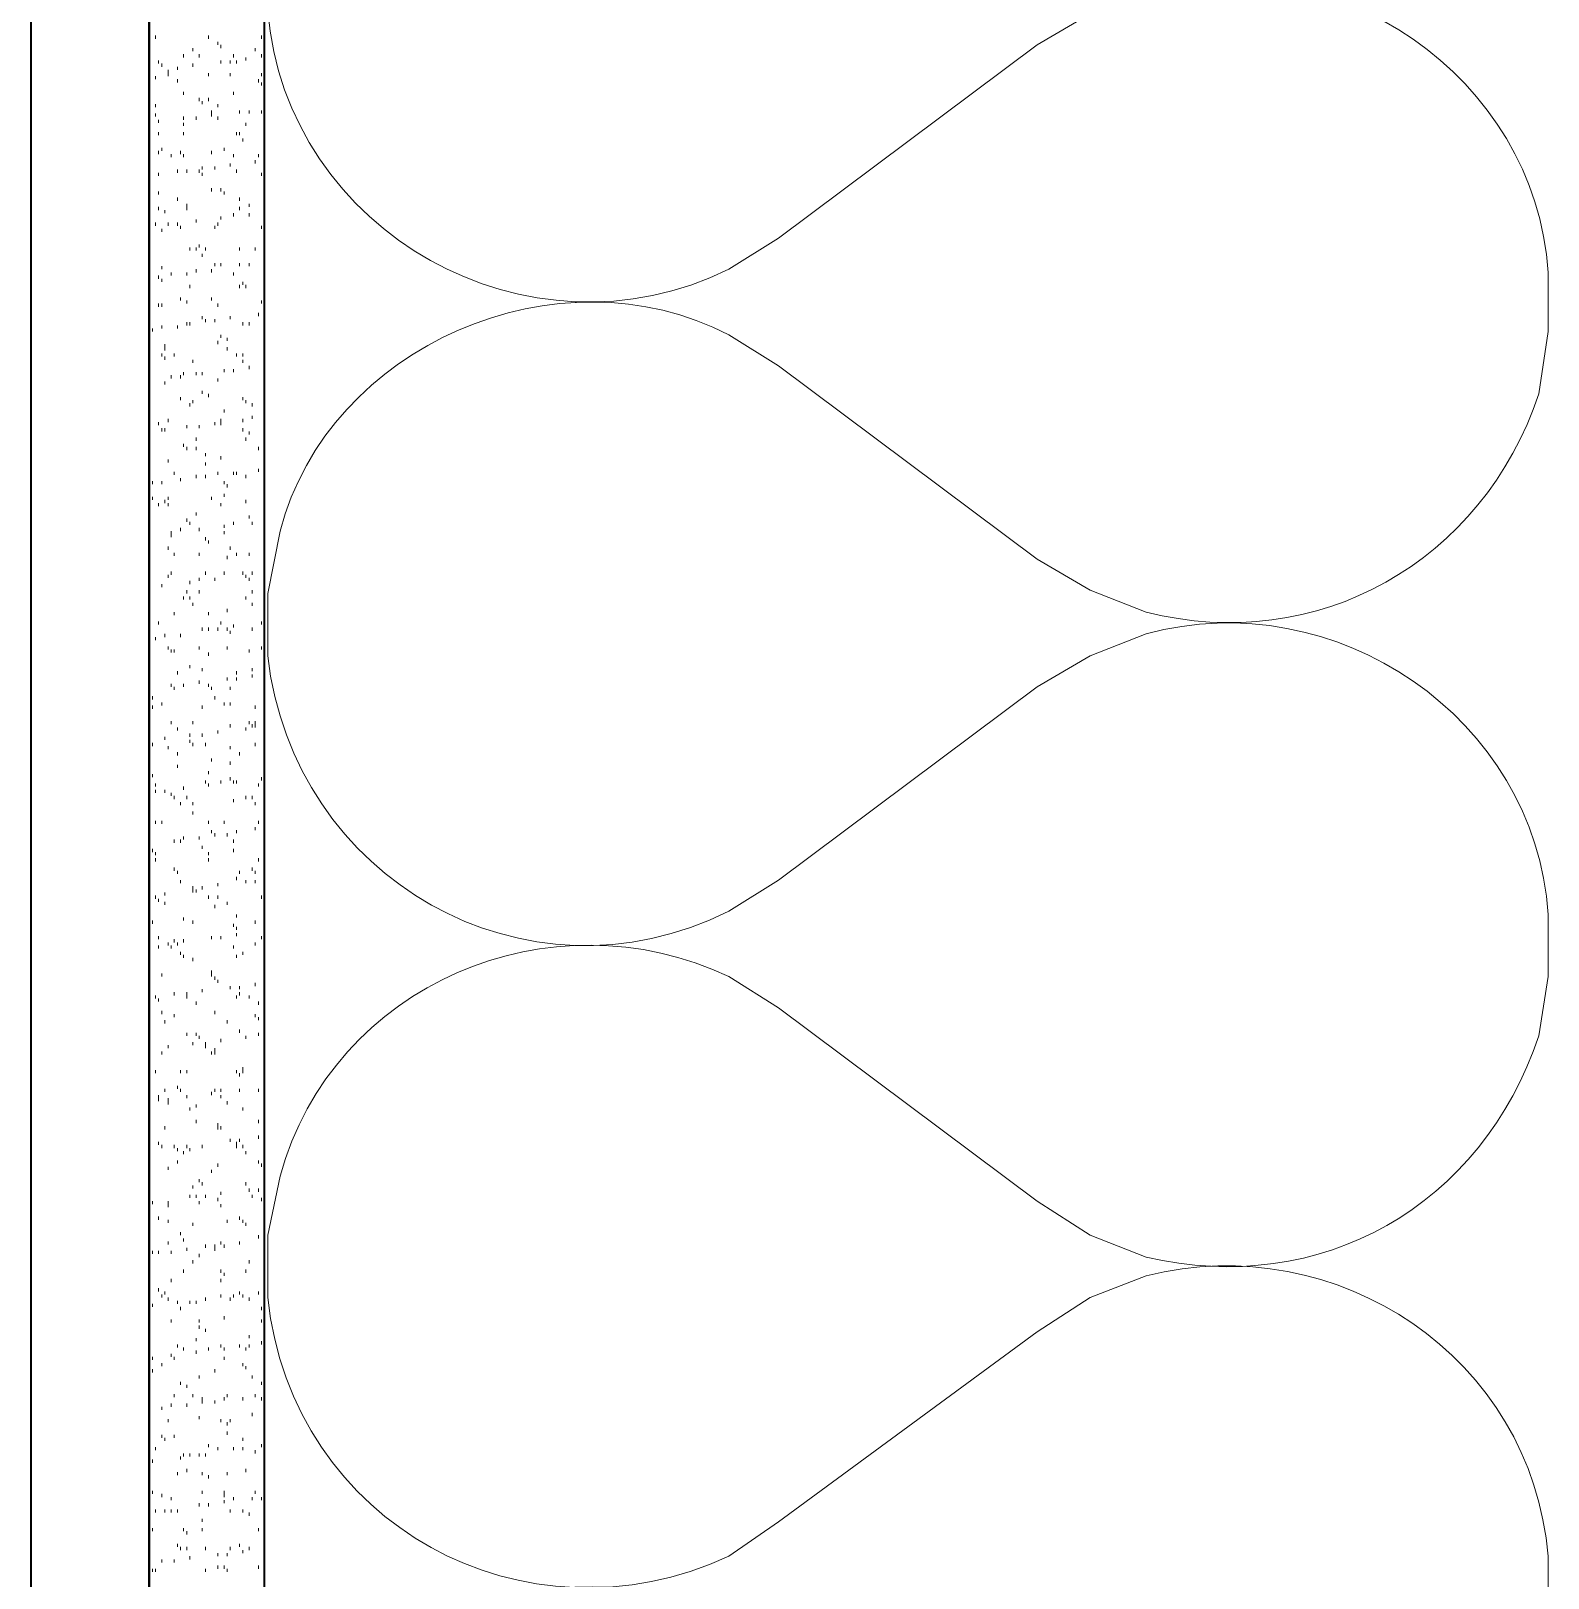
# Model space of a CAD drawing. Header units: inches. Extents: x 5 to 516, y -193 to 129.
# Drawn here: x 49.004 to 49.545, y -187.777 to -187.225 of the extents above; entities that cross this region are included whole.
import ezdxf

# ---------------------------------------------------------------- set-up
doc = ezdxf.new("R2010")
doc.units = ezdxf.units.IN
doc.header["$MEASUREMENT"] = 0
doc.layers.add('PDF7_Geometry', color=7, linetype='Continuous')

msp = doc.modelspace()

# ---------------------------------------------------------------- linework, layer by layer
at = {"layer": 'PDF7_Geometry', "lineweight": 35}
for points in [[(49.0035534, -182.0613395), (49.0035534, -190.3857844), (49.0457756, -190.3857844), (49.0457756, -182.0613395)], [(49.045775, -182.0613392), (49.045775, -190.8535621), (49.0868861, -190.8535621), (49.0868861, -182.0613392)]]:
    msp.add_lwpolyline(points, close=True, dxfattribs=at)
at = {"layer": 'PDF7_Geometry', "lineweight": 15}
for points in [[(49.4013313, -187.2113395), (49.3813313, -187.2191172), (49.3624424, -187.2302283)], [(49.0479972, -187.2280069), (49.0479972, -187.2268958)], [(49.0668861, -187.2280069), (49.0668861, -187.2268958)], [(49.0702194, -187.230229), (49.0702194, -187.229118)], [(49.085775, -187.2280069), (49.085775, -187.2268958)], [(49.0579972, -187.2346733), (49.0579972, -187.2335622)], [(49.0613306, -187.2324511), (49.0613306, -187.2313401)], [(49.0635528, -187.2346733), (49.0635528, -187.2335622)], [(49.0713306, -187.2313401), (49.0713306, -187.230229)], [(49.075775, -187.2346733), (49.075775, -187.2335622)], [(49.0802194, -187.2357844), (49.0802194, -187.2346733)], [(49.0835528, -187.2324511), (49.0835528, -187.2313401)], [(49.085775, -187.2346733), (49.085775, -187.2335622)], [(49.2524424, -187.3102286), (49.2702201, -187.2991175), (49.3624424, -187.2302286)], [(49.0491083, -187.2368954), (49.0491083, -187.2357844)], [(49.0502194, -187.2380065), (49.0502194, -187.2368954)], [(49.0524417, -187.2413402), (49.0524417, -187.2402286), (49.0524417, -187.2391176)], [(49.055775, -187.2391176), (49.055775, -187.2380065)], [(49.0613306, -187.2380065), (49.0613306, -187.2368954)], [(49.0668861, -187.2413402), (49.0668861, -187.2402286)], [(49.0713306, -187.2368954), (49.0713306, -187.2357844)], [(49.0746639, -187.2368954), (49.0746639, -187.2357844)], [(49.0746639, -187.2413402), (49.0746639, -187.2402286)], [(49.0768861, -187.2368954), (49.0768861, -187.2357844)], [(49.085775, -187.2413402), (49.085775, -187.2402286)], [(49.0479972, -187.2424513), (49.0479972, -187.2413402)], [(49.055775, -187.2435624), (49.055775, -187.2424513)], [(49.0846639, -187.2435624), (49.0846639, -187.2424513)], [(49.085775, -187.2446734), (49.085775, -187.2435624)], [(49.0479972, -187.2524509), (49.0479972, -187.2513398)], [(49.0579972, -187.2480066), (49.0579972, -187.2468956)], [(49.0635528, -187.2502288), (49.0635528, -187.2491177)], [(49.0646639, -187.2513398), (49.0646639, -187.2502288)], [(49.0668861, -187.2502288), (49.0668861, -187.2491177)], [(49.0702194, -187.2524509), (49.0702194, -187.2513398)], [(49.075775, -187.2480066), (49.075775, -187.2468956)], [(49.0479972, -187.2557847), (49.0479972, -187.2546736)], [(49.0491083, -187.2580068), (49.0491083, -187.2568957)], [(49.0579972, -187.2568957), (49.0579972, -187.2557847)], [(49.0624417, -187.2568957), (49.0624417, -187.2557847)], [(49.0679972, -187.2557847), (49.0679972, -187.2546736), (49.0679972, -187.253562)], [(49.0702194, -187.2568957), (49.0702194, -187.2557847)], [(49.0779972, -187.2546736), (49.0779972, -187.253562)], [(49.0813306, -187.2546736), (49.0813306, -187.253562)], [(49.085775, -187.2546736), (49.085775, -187.253562)], [(49.0868861, -187.253562), (49.0868861, -187.2524509)], [(49.0491083, -187.2624511), (49.0491083, -187.26134)], [(49.0579972, -187.2591179), (49.0579972, -187.2580068)], [(49.0579972, -187.2624511), (49.0579972, -187.26134)], [(49.0768861, -187.2624511), (49.0768861, -187.26134)], [(49.0779972, -187.2624511), (49.0779972, -187.26134)], [(49.0802194, -187.2591179), (49.0802194, -187.2580068)], [(49.0491083, -187.269118), (49.0491083, -187.2680064)], [(49.0502194, -187.2680064), (49.0502194, -187.2668953)], [(49.0568861, -187.269118), (49.0568861, -187.2680064)], [(49.0679972, -187.269118), (49.0679972, -187.2680064)], [(49.0724417, -187.2680064), (49.0724417, -187.2668953)], [(49.0791083, -187.2646732), (49.0791083, -187.2635621)], [(49.0868861, -187.2680064), (49.0868861, -187.2668953)], [(49.0535528, -187.2702291), (49.0535528, -187.269118)], [(49.0579972, -187.2702291), (49.0579972, -187.269118)], [(49.0646639, -187.2746734), (49.0646639, -187.2735623)], [(49.0691083, -187.2746734), (49.0691083, -187.2735623)], [(49.0746639, -187.2735623), (49.0746639, -187.2724512)], [(49.075775, -187.2702291), (49.075775, -187.269118)], [(49.0835528, -187.2724512), (49.0835528, -187.2713402)], [(49.0846639, -187.2702291), (49.0846639, -187.269118)], [(49.045775, -187.2768955), (49.045775, -187.2757844)], [(49.0491083, -187.2768955), (49.0491083, -187.2757844)], [(49.055775, -187.2757844), (49.055775, -187.2746734)], [(49.0591083, -187.2757844), (49.0591083, -187.2746734)], [(49.0635528, -187.2757844), (49.0635528, -187.2746734)], [(49.0646639, -187.2768955), (49.0646639, -187.2757844)], [(49.0768861, -187.2757844), (49.0768861, -187.2746734)], [(49.085775, -187.2768955), (49.085775, -187.2757844)], [(49.0491083, -187.2835624), (49.0491083, -187.2824514)], [(49.055775, -187.2857846), (49.055775, -187.2846735)], [(49.0679972, -187.2824514), (49.0679972, -187.2813398)], [(49.0713306, -187.2824514), (49.0713306, -187.2813398)], [(49.0724417, -187.2835624), (49.0724417, -187.2824514)], [(49.0779972, -187.2857846), (49.0779972, -187.2846735)], [(49.0868861, -187.2824514), (49.0868861, -187.2813398)], [(49.0491083, -187.2891178), (49.0491083, -187.2880067)], [(49.0513306, -187.2902289), (49.0513306, -187.2891178)], [(49.0591083, -187.2891178), (49.0591083, -187.2880067), (49.0591083, -187.2868957)], [(49.075775, -187.2913399), (49.075775, -187.2902289)], [(49.0813306, -187.2880067), (49.0813306, -187.2868957)], [(49.0813306, -187.2913399), (49.0813306, -187.2902289)], [(49.0479972, -187.2946731), (49.0479972, -187.293562)], [(49.0502194, -187.2968958), (49.0502194, -187.2957842)], [(49.0524417, -187.2946731), (49.0524417, -187.293562)], [(49.055775, -187.2946731), (49.055775, -187.293562)], [(49.0568861, -187.2957842), (49.0568861, -187.2946731)], [(49.0624417, -187.293562), (49.0624417, -187.292451)], [(49.0691083, -187.2957842), (49.0691083, -187.2946731)], [(49.0702194, -187.2946731), (49.0702194, -187.293562)], [(49.0713306, -187.292451), (49.0713306, -187.2913399)], [(49.085775, -187.2957842), (49.085775, -187.2946731)], [(49.0868861, -187.2968958), (49.0868861, -187.2957842)], [(49.0635528, -187.3024511), (49.0635528, -187.3013401)], [(49.0602194, -187.3035622), (49.0602194, -187.3024511)], [(49.0624417, -187.3035622), (49.0624417, -187.3024511)], [(49.0646639, -187.3057843), (49.0646639, -187.3046733)], [(49.065775, -187.3035622), (49.065775, -187.3024511)], [(49.0779972, -187.3035622), (49.0779972, -187.3024511)], [(49.0835528, -187.3035622), (49.0835528, -187.3024511)], [(49.0868861, -187.3057843), (49.0868861, -187.3046733)], [(49.0491083, -187.3135624), (49.0491083, -187.3124513)], [(49.0502194, -187.3102292), (49.0502194, -187.3091175)], [(49.0535528, -187.3124513), (49.0535528, -187.3113402)], [(49.0591083, -187.3124513), (49.0591083, -187.3113402)], [(49.0624417, -187.3113402), (49.0624417, -187.3102292)], [(49.0679972, -187.3113402), (49.0679972, -187.3102292)], [(49.0691083, -187.3091175), (49.0691083, -187.3080065)], [(49.0713306, -187.3091175), (49.0713306, -187.3080065)], [(49.075775, -187.3124513), (49.075775, -187.3113402)], [(49.0779972, -187.3091175), (49.0779972, -187.3080065)], [(49.0813306, -187.3091175), (49.0813306, -187.3080065)], [(49.5413313, -187.3546728), (49.5446646, -187.3324506), (49.5446646, -187.3113395)], [(49.0502194, -187.3146734), (49.0502194, -187.3135624)], [(49.0602194, -187.3168956), (49.0602194, -187.3157845)], [(49.0779972, -187.3168956), (49.0779972, -187.3157845)], [(49.0791083, -187.3157845), (49.0791083, -187.3146734)], [(49.0802194, -187.3168956), (49.0802194, -187.3157845)], [(49.0491083, -187.323562), (49.0491083, -187.3224509)], [(49.0502194, -187.323562), (49.0502194, -187.3224509)], [(49.0568861, -187.3213398), (49.0568861, -187.3202288)], [(49.0591083, -187.3224509), (49.0591083, -187.3213398)], [(49.0679972, -187.3213398), (49.0679972, -187.3202288)], [(49.085775, -187.3224509), (49.085775, -187.3213398)], [(49.0591083, -187.3302289), (49.0591083, -187.3291179)], [(49.0602194, -187.3302289), (49.0602194, -187.3291179)], [(49.0646639, -187.3280068), (49.0646639, -187.3268957)], [(49.065775, -187.3291179), (49.065775, -187.3280068)], [(49.0691083, -187.3291179), (49.0691083, -187.3280068)], [(49.0746639, -187.3280068), (49.0746639, -187.3268957)], [(49.0791083, -187.3302289), (49.0791083, -187.3291179)], [(49.0813306, -187.3302289), (49.0813306, -187.3291179)], [(49.0846639, -187.3268957), (49.0846639, -187.3257847)], [(49.0468861, -187.332451), (49.0468861, -187.33134)], [(49.0502194, -187.33134), (49.0502194, -187.3302289)], [(49.055775, -187.33134), (49.055775, -187.3302289)], [(49.0713306, -187.3346732), (49.0713306, -187.3335621)], [(49.0735528, -187.3357842), (49.0735528, -187.3346732)], [(49.2524424, -187.3335617), (49.2702201, -187.3446728), (49.3624424, -187.4135617), (49.3813313, -187.4246728), (49.4013313, -187.4324506)], [(49.0502194, -187.3413401), (49.0502194, -187.3402291)], [(49.0513306, -187.339118), (49.0513306, -187.338007), (49.0513306, -187.3368953)], [(49.0546639, -187.3413401), (49.0546639, -187.3402291)], [(49.0702194, -187.3368953), (49.0702194, -187.3357842)], [(49.0735528, -187.339118), (49.0735528, -187.338007)], [(49.0768861, -187.3413401), (49.0768861, -187.3402291)], [(49.0791083, -187.3413401), (49.0791083, -187.3402291)], [(49.0513306, -187.3424512), (49.0513306, -187.3413401)], [(49.0613306, -187.3435623), (49.0613306, -187.3424512)], [(49.0724417, -187.3468955), (49.0724417, -187.3457844)], [(49.075775, -187.3468955), (49.075775, -187.3457844)], [(49.0791083, -187.3435623), (49.0791083, -187.3424512)], [(49.0813306, -187.3457844), (49.0813306, -187.3446733)], [(49.0513306, -187.3513397), (49.0513306, -187.3502287)], [(49.0535528, -187.3491176), (49.0535528, -187.3480065)], [(49.0568861, -187.3491176), (49.0568861, -187.3480065)], [(49.0579972, -187.3480065), (49.0579972, -187.3468955)], [(49.0624417, -187.3480065), (49.0624417, -187.3468955)], [(49.0646639, -187.3480065), (49.0646639, -187.3468955)], [(49.0702194, -187.3502287), (49.0702194, -187.3491176)], [(49.0568861, -187.3568956), (49.0568861, -187.3557846)], [(49.0613306, -187.3580067), (49.0613306, -187.3568956)], [(49.0646639, -187.3546735), (49.0646639, -187.3535624)], [(49.0668861, -187.3557846), (49.0668861, -187.3546735)], [(49.0791083, -187.3568956), (49.0791083, -187.3557846)], [(49.0802194, -187.3580067), (49.0802194, -187.3568956)], [(49.0602194, -187.3591178), (49.0602194, -187.3580067)], [(49.0724417, -187.3613399), (49.0724417, -187.3602288)], [(49.0824417, -187.3591178), (49.0824417, -187.3580067)], [(49.0491083, -187.3657847), (49.0491083, -187.3646731)], [(49.0502194, -187.3680069), (49.0502194, -187.3668958)], [(49.0513306, -187.3680069), (49.0513306, -187.3668958)], [(49.0524417, -187.3646731), (49.0524417, -187.363562)], [(49.0591083, -187.3668958), (49.0591083, -187.3657847)], [(49.0635528, -187.3668958), (49.0635528, -187.3657847)], [(49.0691083, -187.3657847), (49.0691083, -187.3646731)], [(49.0713306, -187.3657847), (49.0713306, -187.3646731), (49.0713306, -187.363562)], [(49.0791083, -187.3646731), (49.0791083, -187.363562)], [(49.0791083, -187.3680069), (49.0791083, -187.3668958)], [(49.0824417, -187.363562), (49.0824417, -187.362451)], [(49.0579972, -187.3735622), (49.0579972, -187.3724511)], [(49.0624417, -187.37134), (49.0624417, -187.370229)], [(49.0802194, -187.37134), (49.0802194, -187.370229)], [(49.0813306, -187.3691179), (49.0813306, -187.3680069)], [(49.0524417, -187.3791175), (49.0524417, -187.3780065)], [(49.0591083, -187.3746733), (49.0591083, -187.3735622)], [(49.0624417, -187.3746733), (49.0624417, -187.3735622)], [(49.065775, -187.3768954), (49.065775, -187.3757843)], [(49.0713306, -187.3780065), (49.0713306, -187.3768954)], [(49.0846639, -187.3746733), (49.0846639, -187.3735622)], [(49.0868861, -187.3746733), (49.0868861, -187.3735622)], [(49.0546639, -187.3835623), (49.0546639, -187.3824513)], [(49.0624417, -187.3846734), (49.0624417, -187.3835623)], [(49.065775, -187.3802291), (49.065775, -187.3791175)], [(49.065775, -187.3846734), (49.065775, -187.3835623)], [(49.0702194, -187.3835623), (49.0702194, -187.3824513)], [(49.075775, -187.3835623), (49.075775, -187.3824513)], [(49.0768861, -187.3835623), (49.0768861, -187.3824513)], [(49.0802194, -187.3846734), (49.0802194, -187.3835623)], [(49.0846639, -187.3824513), (49.0846639, -187.3813402)], [(49.0468861, -187.3868955), (49.0468861, -187.3857845)], [(49.0502194, -187.3868955), (49.0502194, -187.3857845)], [(49.0568861, -187.3857845), (49.0568861, -187.3846734)], [(49.0724417, -187.3868955), (49.0724417, -187.3857845)], [(49.0735528, -187.3880066), (49.0735528, -187.3868955)], [(49.0468861, -187.3924509), (49.0468861, -187.3913398)], [(49.0491083, -187.3946736), (49.0491083, -187.3935625)], [(49.0513306, -187.3935625), (49.0513306, -187.3924509)], [(49.0524417, -187.3924509), (49.0524417, -187.3913398)], [(49.0524417, -187.3946736), (49.0524417, -187.3935625)], [(49.0679972, -187.3924509), (49.0679972, -187.3913398)], [(49.0713306, -187.3946736), (49.0713306, -187.3935625)], [(49.0724417, -187.3913398), (49.0724417, -187.3902287)], [(49.0802194, -187.3935625), (49.0802194, -187.3924509)], [(49.0591083, -187.4002289), (49.0591083, -187.3991178)], [(49.0602194, -187.40134), (49.0602194, -187.4002289)], [(49.0624417, -187.3980068), (49.0624417, -187.3968957)], [(49.075775, -187.40134), (49.075775, -187.4002289)], [(49.0813306, -187.3991178), (49.0813306, -187.3980068)], [(49.0868861, -187.4002289), (49.0868861, -187.3991178)], [(49.0535528, -187.4057842), (49.0535528, -187.4046732), (49.0535528, -187.4035621)], [(49.0568861, -187.4035621), (49.0568861, -187.402451)], [(49.0635528, -187.4035621), (49.0635528, -187.402451)], [(49.065775, -187.4068953), (49.065775, -187.4057842)], [(49.0724417, -187.402451), (49.0724417, -187.40134)], [(49.0724417, -187.4046732), (49.0724417, -187.4035621)], [(49.0924423, -187.4035617), (49.0879979, -187.4257839), (49.0879979, -187.4480061)], [(49.0524417, -187.4102291), (49.0524417, -187.409118)], [(49.0546639, -187.4124512), (49.0546639, -187.4113401)], [(49.0635528, -187.4124512), (49.0635528, -187.4113401)], [(49.0668861, -187.4080069), (49.0668861, -187.4068953)], [(49.0746639, -187.4102291), (49.0746639, -187.409118)], [(49.0768861, -187.4124512), (49.0768861, -187.4113401)], [(49.0813306, -187.4124512), (49.0813306, -187.4113401)], [(49.045775, -187.4146733), (49.045775, -187.4135623)], [(49.0735528, -187.4135623), (49.0735528, -187.4124512)], [(49.0502194, -187.4235624), (49.0502194, -187.4224513)], [(49.0524417, -187.4202287), (49.0524417, -187.4191176)], [(49.0535528, -187.4191176), (49.0535528, -187.4180065)], [(49.0602194, -187.4224513), (49.0602194, -187.4213403)], [(49.0635528, -187.4213403), (49.0635528, -187.4202287)], [(49.065775, -187.4191176), (49.065775, -187.4180065)], [(49.0691083, -187.4213403), (49.0691083, -187.4202287)], [(49.0724417, -187.4191176), (49.0724417, -187.4180065)], [(49.0791083, -187.4191176), (49.0791083, -187.4180065)], [(49.0802194, -187.4202287), (49.0802194, -187.4191176)], [(49.0813306, -187.4213403), (49.0813306, -187.4202287)], [(49.0824417, -187.4191176), (49.0824417, -187.4180065)], [(49.0579972, -187.4280067), (49.0579972, -187.4268956)], [(49.0591083, -187.4257846), (49.0591083, -187.4246735)], [(49.0602194, -187.4280067), (49.0602194, -187.4268956)], [(49.0635528, -187.4257846), (49.0635528, -187.4246735)], [(49.0802194, -187.4280067), (49.0802194, -187.4268956)], [(49.0824417, -187.4257846), (49.0824417, -187.4246735)], [(49.0546639, -187.433562), (49.0546639, -187.4324509)], [(49.0613306, -187.4302288), (49.0613306, -187.4291178)], [(49.0668861, -187.433562), (49.0668861, -187.4324509)], [(49.0735528, -187.4324509), (49.0735528, -187.4313399)], [(49.0824417, -187.4302288), (49.0824417, -187.4291178)], [(49.045775, -187.440229), (49.045775, -187.4391179)], [(49.0491083, -187.4368958), (49.0491083, -187.4357847)], [(49.0646639, -187.4391179), (49.0646639, -187.4380068)], [(49.0668861, -187.4391179), (49.0668861, -187.4380068)], [(49.0702194, -187.4391179), (49.0702194, -187.4380068)], [(49.0713306, -187.4368958), (49.0713306, -187.4357847)], [(49.0735528, -187.4391179), (49.0735528, -187.4380068)], [(49.0746639, -187.440229), (49.0746639, -187.4391179)], [(49.075775, -187.4380068), (49.075775, -187.4368958)], [(49.0824417, -187.4391179), (49.0824417, -187.4380068)], [(49.085775, -187.4368958), (49.085775, -187.4357847)], [(49.0479972, -187.4424511), (49.0479972, -187.44134)], [(49.0513306, -187.44134), (49.0513306, -187.440229)], [(49.0524417, -187.4457843), (49.0524417, -187.4446732)], [(49.0568861, -187.44134), (49.0568861, -187.440229)], [(49.0635528, -187.4457843), (49.0635528, -187.4446732)], [(49.0735528, -187.4457843), (49.0735528, -187.4446732)], [(49.085775, -187.4457843), (49.085775, -187.4446732)], [(49.4013313, -187.4402287), (49.3813313, -187.4480064), (49.3624424, -187.4591175)], [(49.0535528, -187.4468954), (49.0535528, -187.4457843)], [(49.0546639, -187.4468954), (49.0546639, -187.4457843)], [(49.0668861, -187.4480064), (49.0668861, -187.4468954)], [(49.0813306, -187.4468954), (49.0813306, -187.4457843)], [(49.045775, -187.4535623), (49.045775, -187.4524513)], [(49.055775, -187.4546734), (49.055775, -187.4535623)], [(49.0602194, -187.4524513), (49.0602194, -187.4513402)], [(49.0646639, -187.4535623), (49.0646639, -187.4524513)], [(49.0735528, -187.4568955), (49.0735528, -187.4557845)], [(49.0768861, -187.4546734), (49.0768861, -187.4535623)], [(49.0768861, -187.4568955), (49.0768861, -187.4557845)], [(49.0824417, -187.4535623), (49.0824417, -187.4524513)], [(49.0824417, -187.4557845), (49.0824417, -187.4546734)], [(49.0535528, -187.4591177), (49.0535528, -187.4580066)], [(49.0546639, -187.4602287), (49.0546639, -187.4591177)], [(49.0579972, -187.4591177), (49.0579972, -187.4580066)], [(49.0635528, -187.4580066), (49.0635528, -187.4568955)], [(49.0668861, -187.4591177), (49.0668861, -187.4580066)], [(49.0679972, -187.4602287), (49.0679972, -187.4591177)], [(49.0746639, -187.4602287), (49.0746639, -187.4591177)], [(49.2524424, -187.5391173), (49.2702201, -187.5280061), (49.3624424, -187.4591173)], [(49.0468861, -187.4635625), (49.0468861, -187.4624509)], [(49.0502194, -187.4657846), (49.0502194, -187.4646736)], [(49.0646639, -187.4668957), (49.0646639, -187.4657846)], [(49.0691083, -187.4635625), (49.0691083, -187.4624509)], [(49.0724417, -187.4657846), (49.0724417, -187.4646736)], [(49.0746639, -187.4657846), (49.0746639, -187.4646736)], [(49.0835528, -187.4668957), (49.0835528, -187.4657846)], [(49.0535528, -187.472451), (49.0535528, -187.4713399)], [(49.0613306, -187.472451), (49.0613306, -187.4713399)], [(49.0746639, -187.4735621), (49.0746639, -187.472451)], [(49.0813306, -187.472451), (49.0813306, -187.4713399)], [(49.0824417, -187.4735621), (49.0824417, -187.472451)], [(49.0835528, -187.4735621), (49.0835528, -187.472451), (49.0835528, -187.4713399)], [(49.0513306, -187.4780069), (49.0513306, -187.4768959)], [(49.055775, -187.4746731), (49.055775, -187.4735621)], [(49.0602194, -187.4768959), (49.0602194, -187.4757842)], [(49.0602194, -187.479118), (49.0602194, -187.4780069)], [(49.0646639, -187.4768959), (49.0646639, -187.4757842)], [(49.0702194, -187.4757842), (49.0702194, -187.4746731)], [(49.0802194, -187.4746731), (49.0802194, -187.4735621)], [(49.0468861, -187.480229), (49.0468861, -187.479118)], [(49.0524417, -187.4813401), (49.0524417, -187.480229)], [(49.055775, -187.4835622), (49.055775, -187.4824512)], [(49.0613306, -187.480229), (49.0613306, -187.479118)], [(49.065775, -187.480229), (49.065775, -187.479118)], [(49.0746639, -187.4813401), (49.0746639, -187.480229)], [(49.0779972, -187.4835622), (49.0779972, -187.4824512)], [(49.0835528, -187.480229), (49.0835528, -187.479118)], [(49.055775, -187.4880065), (49.055775, -187.4868954)], [(49.0668861, -187.4902286), (49.0668861, -187.4891176)], [(49.0679972, -187.4857844), (49.0679972, -187.4846733)], [(49.0746639, -187.4868954), (49.0746639, -187.4857844)], [(49.0468861, -187.4913403), (49.0468861, -187.4902286)], [(49.0479972, -187.4946735), (49.0479972, -187.4935624)], [(49.0579972, -187.4957845), (49.0579972, -187.4946735)], [(49.065775, -187.4935624), (49.065775, -187.4924513)], [(49.0668861, -187.4946735), (49.0668861, -187.4935624)], [(49.0713306, -187.4935624), (49.0713306, -187.4924513)], [(49.0746639, -187.4924513), (49.0746639, -187.4913403)], [(49.075775, -187.4935624), (49.075775, -187.4924513)], [(49.0768861, -187.4935624), (49.0768861, -187.4924513)], [(49.0846639, -187.4946735), (49.0846639, -187.4935624)], [(49.085775, -187.4924513), (49.085775, -187.4913403)], [(49.0479972, -187.4968956), (49.0479972, -187.4957845)], [(49.0513306, -187.4968956), (49.0513306, -187.4957845)], [(49.0535528, -187.4980067), (49.0535528, -187.4968956)], [(49.0546639, -187.4991177), (49.0546639, -187.4980067)], [(49.0568861, -187.5013399), (49.0568861, -187.5002288)], [(49.0591083, -187.4991177), (49.0591083, -187.4980067)], [(49.0613306, -187.5013399), (49.0613306, -187.5002288)], [(49.075775, -187.5002288), (49.075775, -187.4991177)], [(49.0802194, -187.4991177), (49.0802194, -187.4980067)], [(49.0824417, -187.4991177), (49.0824417, -187.4980067)], [(49.0835528, -187.5013399), (49.0835528, -187.5002288)], [(49.0613306, -187.5046736), (49.0613306, -187.503562)], [(49.0479972, -187.5080068), (49.0479972, -187.5068958)], [(49.0502194, -187.5080068), (49.0502194, -187.5068958)], [(49.0668861, -187.5080068), (49.0668861, -187.5068958)], [(49.0679972, -187.51134), (49.0679972, -187.5102289)], [(49.0691083, -187.5124511), (49.0691083, -187.51134)], [(49.0724417, -187.5080068), (49.0724417, -187.5068958)], [(49.0735528, -187.5124511), (49.0735528, -187.51134)], [(49.0768861, -187.51134), (49.0768861, -187.5102289)], [(49.0835528, -187.5102289), (49.0835528, -187.5091179)], [(49.0846639, -187.5080068), (49.0846639, -187.5068958)], [(49.0546639, -187.5146732), (49.0546639, -187.5135622)], [(49.0568861, -187.5146732), (49.0568861, -187.5135622)], [(49.0579972, -187.5135622), (49.0579972, -187.5124511)], [(49.0635528, -187.5135622), (49.0635528, -187.5124511)], [(49.0646639, -187.5168954), (49.0646639, -187.5157843)], [(49.075775, -187.5146732), (49.075775, -187.5135622)], [(49.0868861, -187.5168954), (49.0868861, -187.5157843)], [(49.0468861, -187.5180064), (49.0468861, -187.5168954)], [(49.0479972, -187.519118), (49.0479972, -187.5180064)], [(49.0479972, -187.5213402), (49.0479972, -187.5202291)], [(49.0668861, -187.519118), (49.0668861, -187.5180064)], [(49.0668861, -187.5213402), (49.0668861, -187.5202291)], [(49.075775, -187.5180064), (49.075775, -187.5168954)], [(49.0846639, -187.5213402), (49.0846639, -187.5202291)], [(49.0546639, -187.5246734), (49.0546639, -187.5235623)], [(49.055775, -187.5257844), (49.055775, -187.5246734)], [(49.0768861, -187.5280066), (49.0768861, -187.5268955)], [(49.0779972, -187.5257844), (49.0779972, -187.5246734)], [(49.0824417, -187.5246734), (49.0824417, -187.5235623)], [(49.0835528, -187.5257844), (49.0835528, -187.5246734)], [(49.045775, -187.5335625), (49.045775, -187.5324514)], [(49.0513306, -187.5335625), (49.0513306, -187.5324514)], [(49.0568861, -187.5291176), (49.0568861, -187.5280066)], [(49.0613306, -187.5324514), (49.0613306, -187.5313398), (49.0613306, -187.5302287)], [(49.0624417, -187.5324514), (49.0624417, -187.5313398)], [(49.0646639, -187.5313398), (49.0646639, -187.5302287)], [(49.0702194, -187.5302287), (49.0702194, -187.5291176)], [(49.0802194, -187.5291176), (49.0802194, -187.5280066)], [(49.0835528, -187.5291176), (49.0835528, -187.5280066)], [(49.0479972, -187.5346735), (49.0479972, -187.5335625)], [(49.0491083, -187.5357846), (49.0491083, -187.5346735)], [(49.0513306, -187.5368957), (49.0513306, -187.5357846)], [(49.0668861, -187.5346735), (49.0668861, -187.5335625)], [(49.0691083, -187.5380067), (49.0691083, -187.5368957)], [(49.0702194, -187.5346735), (49.0702194, -187.5335625)], [(49.0735528, -187.5368957), (49.0735528, -187.5357846)], [(49.085775, -187.5346735), (49.085775, -187.5335625)], [(49.0468861, -187.5435621), (49.0468861, -187.542451)], [(49.0579972, -187.542451), (49.0579972, -187.5413399)], [(49.0613306, -187.5435621), (49.0613306, -187.542451)], [(49.075775, -187.5446731), (49.075775, -187.5435621)], [(49.0768861, -187.5413399), (49.0768861, -187.5402289)], [(49.0835528, -187.5435621), (49.0835528, -187.542451)], [(49.5413313, -187.583562), (49.5446646, -187.5624509), (49.5446646, -187.5402287)], [(49.0491083, -187.549118), (49.0491083, -187.5480069)], [(49.0546639, -187.550229), (49.0546639, -187.549118)], [(49.0579972, -187.550229), (49.0579972, -187.549118)], [(49.0713306, -187.549118), (49.0713306, -187.5480069)], [(49.0768861, -187.5457842), (49.0768861, -187.5446731)], [(49.0768861, -187.5480069), (49.0768861, -187.5468958)], [(49.085775, -187.549118), (49.085775, -187.5480069)], [(49.0868861, -187.5468958), (49.0868861, -187.5457842)], [(49.0491083, -187.5524512), (49.0491083, -187.5513401)], [(49.0524417, -187.5513401), (49.0524417, -187.550229)], [(49.0535528, -187.5524512), (49.0535528, -187.5513401)], [(49.055775, -187.5513401), (49.055775, -187.550229)], [(49.0568861, -187.5546733), (49.0568861, -187.5535622)], [(49.0579972, -187.5557844), (49.0579972, -187.5546733)], [(49.075775, -187.5524512), (49.075775, -187.5513401)], [(49.0768861, -187.5557844), (49.0768861, -187.5546733)], [(49.0791083, -187.5546733), (49.0791083, -187.5535622)], [(49.0835528, -187.5513401), (49.0835528, -187.550229)], [(49.0613306, -187.5568954), (49.0613306, -187.5557844)], [(49.0679972, -187.5624513), (49.0679972, -187.5613402), (49.0679972, -187.5602292)], [(49.0502194, -187.5624513), (49.0502194, -187.5613402)], [(49.0691083, -187.5635624), (49.0691083, -187.5624513)], [(49.0702194, -187.5646735), (49.0702194, -187.5635624)], [(49.0746639, -187.5668956), (49.0746639, -187.5657845)], [(49.0779972, -187.5668956), (49.0779972, -187.5657845)], [(49.0835528, -187.5657845), (49.0835528, -187.5646735)], [(49.0868861, -187.5624513), (49.0868861, -187.5613402)], [(49.2524424, -187.5624509), (49.2702201, -187.573562), (49.3624424, -187.6424509), (49.3813313, -187.6546731), (49.4013313, -187.6624509)], [(49.0479972, -187.5702288), (49.0479972, -187.5691177)], [(49.0491083, -187.5713398), (49.0491083, -187.5702288)], [(49.0546639, -187.5691177), (49.0546639, -187.5680067)], [(49.0591083, -187.5691177), (49.0591083, -187.5702288), (49.0591083, -187.5691177), (49.0591083, -187.5680067)], [(49.0624417, -187.5724509), (49.0624417, -187.5713398)], [(49.0646639, -187.5680067), (49.0646639, -187.5668956)], [(49.0768861, -187.5702288), (49.0768861, -187.5691177)], [(49.0779972, -187.5691177), (49.0779972, -187.5680067)], [(49.0813306, -187.5702288), (49.0813306, -187.5691177)], [(49.0846639, -187.5724509), (49.0846639, -187.5713398)], [(49.0502194, -187.5757847), (49.0502194, -187.5746736)], [(49.0546639, -187.5768957), (49.0546639, -187.5757847)], [(49.0691083, -187.5757847), (49.0691083, -187.5746736)], [(49.0835528, -187.5768957), (49.0835528, -187.5757847)], [(49.0846639, -187.5780068), (49.0846639, -187.5768957)], [(49.0868861, -187.5757847), (49.0868861, -187.5746736)], [(49.0513306, -187.5791179), (49.0513306, -187.5780068)], [(49.0591083, -187.5835621), (49.0591083, -187.5824511)], [(49.0624417, -187.5835621), (49.0624417, -187.5824511)], [(49.0735528, -187.5791179), (49.0735528, -187.5780068)], [(49.0779972, -187.5824511), (49.0779972, -187.58134)], [(49.0846639, -187.5835621), (49.0846639, -187.5824511)], [(49.045775, -187.5902291), (49.045775, -187.589118), (49.045775, -187.588007)], [(49.0524417, -187.588007), (49.0524417, -187.5868953)], [(49.0613306, -187.5868953), (49.0613306, -187.5857843)], [(49.0635528, -187.5846732), (49.0635528, -187.5835621)], [(49.065775, -187.588007), (49.065775, -187.5868953), (49.065775, -187.5857843)], [(49.0691083, -187.5902291), (49.0691083, -187.589118), (49.0691083, -187.588007)], [(49.0713306, -187.5857843), (49.0713306, -187.5846732)], [(49.0802194, -187.5846732), (49.0802194, -187.5835621)], [(49.0868861, -187.588007), (49.0868861, -187.5868953)], [(49.0502194, -187.5902291), (49.0502194, -187.589118)], [(49.0679972, -187.5902291), (49.0679972, -187.589118)], [(49.0868861, -187.5902291), (49.0868861, -187.589118)], [(49.0479972, -187.5968955), (49.0479972, -187.5957844)], [(49.0568861, -187.5968955), (49.0568861, -187.5957844)], [(49.0591083, -187.5968955), (49.0591083, -187.5957844)], [(49.0768861, -187.5968955), (49.0768861, -187.5957844)], [(49.0779972, -187.5980066), (49.0779972, -187.5968955)], [(49.0791083, -187.5968955), (49.0791083, -187.5957844), (49.0791083, -187.5946734)], [(49.0491083, -187.6068957), (49.0491083, -187.6057846), (49.0491083, -187.6046735)], [(49.0513306, -187.6035625), (49.0513306, -187.6024514)], [(49.055775, -187.6024514), (49.055775, -187.6013398)], [(49.0568861, -187.6035625), (49.0568861, -187.6024514)], [(49.0591083, -187.6057846), (49.0591083, -187.6046735)], [(49.0679972, -187.6046735), (49.0679972, -187.6035625)], [(49.0691083, -187.6035625), (49.0691083, -187.6024514)], [(49.0713306, -187.6035625), (49.0713306, -187.6024514)], [(49.0713306, -187.6057846), (49.0713306, -187.6046735)], [(49.0779972, -187.6035625), (49.0779972, -187.6024514)], [(49.0846639, -187.6035625), (49.0846639, -187.6024514)], [(49.0868861, -187.6013398), (49.0868861, -187.6002287)], [(49.0524417, -187.6080067), (49.0524417, -187.6068957), (49.0524417, -187.6057846)], [(49.0602194, -187.6102288), (49.0602194, -187.6091178)], [(49.0624417, -187.6091178), (49.0624417, -187.6080067)], [(49.0735528, -187.6080067), (49.0735528, -187.6068957)], [(49.0791083, -187.6102288), (49.0791083, -187.6091178)], [(49.0513306, -187.6168958), (49.0513306, -187.6157848)], [(49.0624417, -187.6146731), (49.0624417, -187.613562)], [(49.0702194, -187.6168958), (49.0702194, -187.6157848), (49.0702194, -187.6146731)], [(49.0713306, -187.6168958), (49.0713306, -187.6157848)], [(49.0846639, -187.6146731), (49.0846639, -187.613562)], [(49.0491083, -187.6224511), (49.0491083, -187.6213401)], [(49.0746639, -187.6213401), (49.0746639, -187.620229)], [(49.0768861, -187.6235622), (49.0768861, -187.6224511), (49.0768861, -187.6213401)], [(49.0779972, -187.6213401), (49.0779972, -187.620229)], [(49.0846639, -187.620229), (49.0846639, -187.6191179)], [(49.045775, -187.6257843), (49.045775, -187.6246733)], [(49.0502194, -187.6235622), (49.0502194, -187.6224511)], [(49.0546639, -187.6235622), (49.0546639, -187.6224511)], [(49.055775, -187.6246733), (49.055775, -187.6235622)], [(49.0579972, -187.6257843), (49.0579972, -187.6246733)], [(49.0591083, -187.6235622), (49.0591083, -187.6224511)], [(49.0602194, -187.6246733), (49.0602194, -187.6235622)], [(49.0646639, -187.6235622), (49.0646639, -187.6224511)], [(49.0791083, -187.6235622), (49.0791083, -187.6224511)], [(49.0802194, -187.6257843), (49.0802194, -187.6246733)], [(49.045775, -187.6324513), (49.045775, -187.6313402)], [(49.0524417, -187.6313402), (49.0524417, -187.6302292)], [(49.055775, -187.6291175), (49.055775, -187.6280065)], [(49.0679972, -187.6324513), (49.0679972, -187.6313402)], [(49.0702194, -187.6302292), (49.0702194, -187.6291175)], [(49.0846639, -187.6291175), (49.0846639, -187.6280065)], [(49.085775, -187.6302292), (49.085775, -187.6291175)], [(49.0613306, -187.6380066), (49.0613306, -187.6368956)], [(49.0635528, -187.6357845), (49.0635528, -187.6346734)], [(49.0646639, -187.6368956), (49.0646639, -187.6357845)], [(49.0802194, -187.6368956), (49.0802194, -187.6357845)], [(49.0813306, -187.6391177), (49.0813306, -187.6380066)], [(49.0846639, -187.6391177), (49.0846639, -187.6380066)], [(49.0924423, -187.633562), (49.0879979, -187.6546731), (49.0879979, -187.6768953)], [(49.0468861, -187.6435625), (49.0468861, -187.6424509)], [(49.0524417, -187.6446736), (49.0524417, -187.6435625), (49.0524417, -187.6424509)], [(49.0602194, -187.6413398), (49.0602194, -187.6402288)], [(49.0624417, -187.6413398), (49.0624417, -187.6402288)], [(49.0635528, -187.6435625), (49.0635528, -187.6424509)], [(49.065775, -187.6413398), (49.065775, -187.6402288)], [(49.0702194, -187.6424509), (49.0702194, -187.6413398)], [(49.0713306, -187.6402288), (49.0713306, -187.6391177)], [(49.0713306, -187.6446736), (49.0713306, -187.6435625)], [(49.0824417, -187.6413398), (49.0824417, -187.6402288)], [(49.085775, -187.6424509), (49.085775, -187.6413398)], [(49.0491083, -187.6491178), (49.0491083, -187.6480068)], [(49.0524417, -187.6502289), (49.0524417, -187.6491178)], [(49.0735528, -187.6502289), (49.0735528, -187.6491178)], [(49.0779972, -187.6491178), (49.0779972, -187.6480068)], [(49.0791083, -187.6502289), (49.0791083, -187.6491178)], [(49.0568861, -187.6546732), (49.0568861, -187.6535621)], [(49.0613306, -187.65134), (49.0613306, -187.6502289)], [(49.0802194, -187.65134), (49.0802194, -187.6502289)], [(49.0846639, -187.6557843), (49.0846639, -187.6546732)], [(49.0468861, -187.6613401), (49.0468861, -187.6602291)], [(49.0491083, -187.6613401), (49.0491083, -187.6602291)], [(49.0524417, -187.6580069), (49.0524417, -187.6568953)], [(49.0535528, -187.6613401), (49.0535528, -187.6602291)], [(49.0579972, -187.6568953), (49.0579972, -187.6557843)], [(49.0591083, -187.6602291), (49.0591083, -187.659118)], [(49.065775, -187.659118), (49.065775, -187.6580069)], [(49.0691083, -187.6602291), (49.0691083, -187.659118), (49.0691083, -187.6580069)], [(49.0713306, -187.6580069), (49.0713306, -187.6568953)], [(49.0724417, -187.659118), (49.0724417, -187.6580069)], [(49.0779972, -187.6580069), (49.0779972, -187.6568953)], [(49.0613306, -187.6646733), (49.0613306, -187.6635623)], [(49.0635528, -187.6624512), (49.0635528, -187.6613401)], [(49.0813306, -187.6646733), (49.0813306, -187.6635623)], [(49.0535528, -187.6713403), (49.0535528, -187.6702287)], [(49.0579972, -187.6680065), (49.0579972, -187.6668955)], [(49.0713306, -187.6680065), (49.0713306, -187.6668955)], [(49.0713306, -187.6713403), (49.0713306, -187.6702287)], [(49.0724417, -187.6691176), (49.0724417, -187.6680065)], [(49.0802194, -187.6680065), (49.0802194, -187.6668955)], [(49.4013313, -187.6691178), (49.3813313, -187.6768956), (49.3624424, -187.6891178)], [(49.0491083, -187.6746735), (49.0491083, -187.6735624)], [(49.0502194, -187.6768956), (49.0502194, -187.6757846)], [(49.0513306, -187.6757846), (49.0513306, -187.6746735)], [(49.0713306, -187.6768956), (49.0713306, -187.6757846)], [(49.075775, -187.6768956), (49.075775, -187.6757846)], [(49.0779972, -187.6757846), (49.0779972, -187.6746735)], [(49.0791083, -187.6768956), (49.0791083, -187.6757846)], [(49.0846639, -187.6757846), (49.0846639, -187.6746735)], [(49.0468861, -187.6802288), (49.0468861, -187.6791178)], [(49.0524417, -187.6780067), (49.0524417, -187.6768956)], [(49.055775, -187.6791178), (49.055775, -187.6780067)], [(49.0568861, -187.6813399), (49.0568861, -187.6802288)], [(49.0602194, -187.6791178), (49.0602194, -187.6780067)], [(49.0624417, -187.6791178), (49.0624417, -187.6780067)], [(49.065775, -187.6780067), (49.065775, -187.6768956)], [(49.0746639, -187.6780067), (49.0746639, -187.6768956)], [(49.0813306, -187.6780067), (49.0813306, -187.6768956)], [(49.085775, -187.6813399), (49.085775, -187.6802288)], [(49.0868861, -187.682451), (49.0868861, -187.6813399)], [(49.0535528, -187.6857847), (49.0535528, -187.6846731)], [(49.0635528, -187.6857847), (49.0635528, -187.6846731)], [(49.0635528, -187.6880069), (49.0635528, -187.6868958)], [(49.0724417, -187.6846731), (49.0724417, -187.683562)], [(49.085775, -187.6857847), (49.085775, -187.6846731)], [(49.0624417, -187.6924511), (49.0624417, -187.6913401)], [(49.065775, -187.6891179), (49.065775, -187.6880069)], [(49.0813306, -187.6913401), (49.0813306, -187.690229)], [(49.085775, -187.6935622), (49.085775, -187.6924511)], [(49.2524424, -187.7691176), (49.2702201, -187.7568953), (49.3624424, -187.6891176)], [(49.0468861, -187.6991181), (49.0468861, -187.6980065)], [(49.0535528, -187.6980065), (49.0535528, -187.6968954)], [(49.0546639, -187.6991181), (49.0546639, -187.6980065)], [(49.055775, -187.6946733), (49.055775, -187.6935622)], [(49.0579972, -187.6957843), (49.0579972, -187.6946733)], [(49.0624417, -187.6968954), (49.0624417, -187.6957843)], [(49.0668861, -187.6957843), (49.0668861, -187.6946733)], [(49.0713306, -187.6946733), (49.0713306, -187.6935622)], [(49.0724417, -187.6957843), (49.0724417, -187.6946733)], [(49.0724417, -187.6991181), (49.0724417, -187.6980065)], [(49.0779972, -187.6946733), (49.0779972, -187.6935622)], [(49.0802194, -187.6957843), (49.0802194, -187.6946733)], [(49.0813306, -187.6946733), (49.0813306, -187.6935622)], [(49.0468861, -187.7035624), (49.0468861, -187.7024513)], [(49.0502194, -187.7013402), (49.0502194, -187.7002291)], [(49.0691083, -187.7035624), (49.0691083, -187.7024513)], [(49.0791083, -187.7013402), (49.0791083, -187.7002291)], [(49.0802194, -187.7024513), (49.0802194, -187.7013402)], [(49.0568861, -187.7080066), (49.0568861, -187.7068956)], [(49.0591083, -187.7091177), (49.0591083, -187.7080066)], [(49.0635528, -187.7057845), (49.0635528, -187.7046734)], [(49.0824417, -187.7057845), (49.0824417, -187.7046734)], [(49.085775, -187.7080066), (49.085775, -187.7068956)], [(49.0535528, -187.7157846), (49.0535528, -187.7146736)], [(49.0546639, -187.7124509), (49.0546639, -187.7113398)], [(49.0591083, -187.7157846), (49.0591083, -187.7146736)], [(49.0613306, -187.7124509), (49.0613306, -187.7113398)], [(49.0646639, -187.7146736), (49.0646639, -187.7135625), (49.0646639, -187.7124509)], [(49.0691083, -187.7146736), (49.0691083, -187.7135625)], [(49.0724417, -187.7135625), (49.0724417, -187.7124509)], [(49.0735528, -187.7124509), (49.0735528, -187.7113398)], [(49.0791083, -187.7135625), (49.0791083, -187.7124509)], [(49.0835528, -187.7124509), (49.0835528, -187.7113398)], [(49.085775, -187.7135625), (49.085775, -187.7124509)], [(49.0502194, -187.7168957), (49.0502194, -187.7157846)], [(49.0524417, -187.72134), (49.0524417, -187.7202289)], [(49.0635528, -187.7202289), (49.0635528, -187.7191178)], [(49.0713306, -187.72134), (49.0713306, -187.7202289)], [(49.0746639, -187.72134), (49.0746639, -187.7202289)], [(49.0824417, -187.7191178), (49.0824417, -187.7180068)], [(49.0502194, -187.7268959), (49.0502194, -187.7257842)], [(49.0546639, -187.7268959), (49.0546639, -187.7257842)], [(49.0735528, -187.722451), (49.0735528, -187.72134)], [(49.0735528, -187.7257842), (49.0735528, -187.7246732)], [(49.0479972, -187.7313401), (49.0479972, -187.7302291)], [(49.0513306, -187.7280069), (49.0513306, -187.7268959)], [(49.0668861, -187.7302291), (49.0668861, -187.729118)], [(49.0702194, -187.7313401), (49.0702194, -187.7302291)], [(49.075775, -187.7313401), (49.075775, -187.7302291)], [(49.0791083, -187.7280069), (49.0791083, -187.7268959)], [(49.0791083, -187.7313401), (49.0791083, -187.7302291)], [(49.0835528, -187.7324512), (49.0835528, -187.7313401)], [(49.085775, -187.7302291), (49.085775, -187.729118)], [(49.045775, -187.7335623), (49.045775, -187.7324512)], [(49.0468861, -187.7357844), (49.0468861, -187.7346733)], [(49.0568861, -187.7346733), (49.0568861, -187.7335623)], [(49.0579972, -187.7335623), (49.0579972, -187.7324512)], [(49.0602194, -187.7335623), (49.0602194, -187.7324512)], [(49.0635528, -187.7335623), (49.0635528, -187.7324512)], [(49.065775, -187.7335623), (49.065775, -187.7324512)], [(49.0868861, -187.7346733), (49.0868861, -187.7335623)], [(49.055775, -187.7402287), (49.055775, -187.7391176)], [(49.0591083, -187.7391176), (49.0591083, -187.7380065)], [(49.0646639, -187.7402287), (49.0646639, -187.7391176)], [(49.0668861, -187.7413403), (49.0668861, -187.7402287)], [(49.0735528, -187.7402287), (49.0735528, -187.7391176)], [(49.0802194, -187.7391176), (49.0802194, -187.7380065)], [(49.0468861, -187.7468956), (49.0468861, -187.7457846)], [(49.0502194, -187.7480067), (49.0502194, -187.7468956)], [(49.0535528, -187.7491177), (49.0535528, -187.7480067)], [(49.0646639, -187.7468956), (49.0646639, -187.7457846)], [(49.0724417, -187.7480067), (49.0724417, -187.7468956), (49.0724417, -187.7457846)], [(49.075775, -187.7491177), (49.075775, -187.7480067)], [(49.0824417, -187.7491177), (49.0824417, -187.7480067)], [(49.0835528, -187.7468956), (49.0835528, -187.7457846)], [(49.085775, -187.7491177), (49.085775, -187.7480067)], [(49.0479972, -187.753562), (49.0479972, -187.7524509)], [(49.0513306, -187.753562), (49.0513306, -187.7524509)], [(49.0535528, -187.753562), (49.0535528, -187.7524509)], [(49.055775, -187.753562), (49.055775, -187.7524509)], [(49.0635528, -187.7513399), (49.0635528, -187.7502288)], [(49.0668861, -187.7513399), (49.0668861, -187.7502288)], [(49.0724417, -187.7502288), (49.0724417, -187.7491177)], [(49.0746639, -187.753562), (49.0746639, -187.7524509)], [(49.0791083, -187.753562), (49.0791083, -187.7524509)], [(49.0813306, -187.7546737), (49.0813306, -187.753562)], [(49.0468861, -187.760229), (49.0468861, -187.7591179)], [(49.0579972, -187.760229), (49.0579972, -187.7591179)], [(49.0646639, -187.7568958), (49.0646639, -187.7557847)], [(49.0646639, -187.760229), (49.0646639, -187.7591179)], [(49.0846639, -187.760229), (49.0846639, -187.7591179)], [(49.0868861, -187.7557847), (49.0868861, -187.7546737)], [(49.0868861, -187.760229), (49.0868861, -187.7591179)], [(49.055775, -187.7657843), (49.055775, -187.7646732)], [(49.0591083, -187.76134), (49.0591083, -187.760229)], [(49.0779972, -187.7657843), (49.0779972, -187.7646732)], [(49.0502194, -187.7713402), (49.0502194, -187.7702291)], [(49.0546639, -187.7713402), (49.0546639, -187.7702291)], [(49.0568861, -187.7668954), (49.0568861, -187.7657843)], [(49.0591083, -187.7668954), (49.0591083, -187.7657843)], [(49.0602194, -187.7702291), (49.0602194, -187.7691181)], [(49.065775, -187.7668954), (49.065775, -187.7657843)], [(49.0702194, -187.7691181), (49.0702194, -187.7680064)], [(49.0735528, -187.7691181), (49.0735528, -187.7680064)], [(49.0746639, -187.7668954), (49.0746639, -187.7657843)], [(49.0791083, -187.7680064), (49.0791083, -187.7668954)], [(49.0813306, -187.7668954), (49.0813306, -187.7657843)], [(49.5413313, -187.8124512), (49.5446646, -187.79134), (49.5446646, -187.7691178)], [(49.0468861, -187.7746734), (49.0468861, -187.7735623)], [(49.0479972, -187.7746734), (49.0479972, -187.7735623)], [(49.065775, -187.7746734), (49.065775, -187.7735623)], [(49.0702194, -187.7735623), (49.0702194, -187.7724513)], [(49.0724417, -187.7735623), (49.0724417, -187.7724513)], [(49.0735528, -187.7746734), (49.0735528, -187.7735623)], [(49.0846639, -187.7735623), (49.0846639, -187.7724513)]]:
    msp.add_lwpolyline(points, dxfattribs=at)
for points in [[(49.0779972, -187.2880067), (49.0779972, -187.2891178)], [(49.0702194, -187.3224509), (49.0702194, -187.323562)], [(49.0868861, -187.3468955), (49.0868861, -187.3480065)], [(49.0824417, -187.4002289), (49.0824417, -187.40134)], [(49.0468861, -187.4657846), (49.0468861, -187.4668957)], [(49.0679972, -187.5480069), (49.0679972, -187.549118)]]:
    msp.add_lwpolyline(points, close=True, dxfattribs=at)
for points in [[(49.5446646, -187.3113395), (49.5401461, -187.241395), (49.4686461, -187.192932), (49.4013313, -187.2113395)], [(49.0879979, -187.2180064), (49.0945905, -187.2973768), (49.1814053, -187.3453212), (49.2524424, -187.3102286)], [(49.2524424, -187.3335617), (49.1919979, -187.3020802), (49.1096831, -187.3371728), (49.0924423, -187.4035617)], [(49.4013313, -187.4324506), (49.4623498, -187.4479506), (49.5214424, -187.4145061), (49.5413313, -187.3546728)], [(49.5446646, -187.5402287), (49.5401461, -187.4702842), (49.4686461, -187.4218212), (49.4013313, -187.4402287)], [(49.0879979, -187.4480061), (49.0969609, -187.5274506), (49.1799424, -187.5752469), (49.2524424, -187.5391173)], [(49.2524424, -187.5624509), (49.1891275, -187.5323213), (49.1112386, -187.5649139), (49.0924423, -187.633562)], [(49.4013313, -187.6624509), (49.4637572, -187.6769879), (49.5211646, -187.644025), (49.5413313, -187.583562)], [(49.5446646, -187.7691178), (49.5388683, -187.698266), (49.469535, -187.6520067), (49.4013313, -187.6691178)], [(49.0879979, -187.6768953), (49.0968127, -187.7579879), (49.1798312, -187.8026731), (49.2524424, -187.7691176)], [(49.2524424, -187.79134), (49.1903683, -187.7604882), (49.1104238, -187.7952104), (49.0924423, -187.8624512)]]:
    msp.add_open_spline(points, degree=3, dxfattribs=at)

doc.saveas('drawing.dxf')
